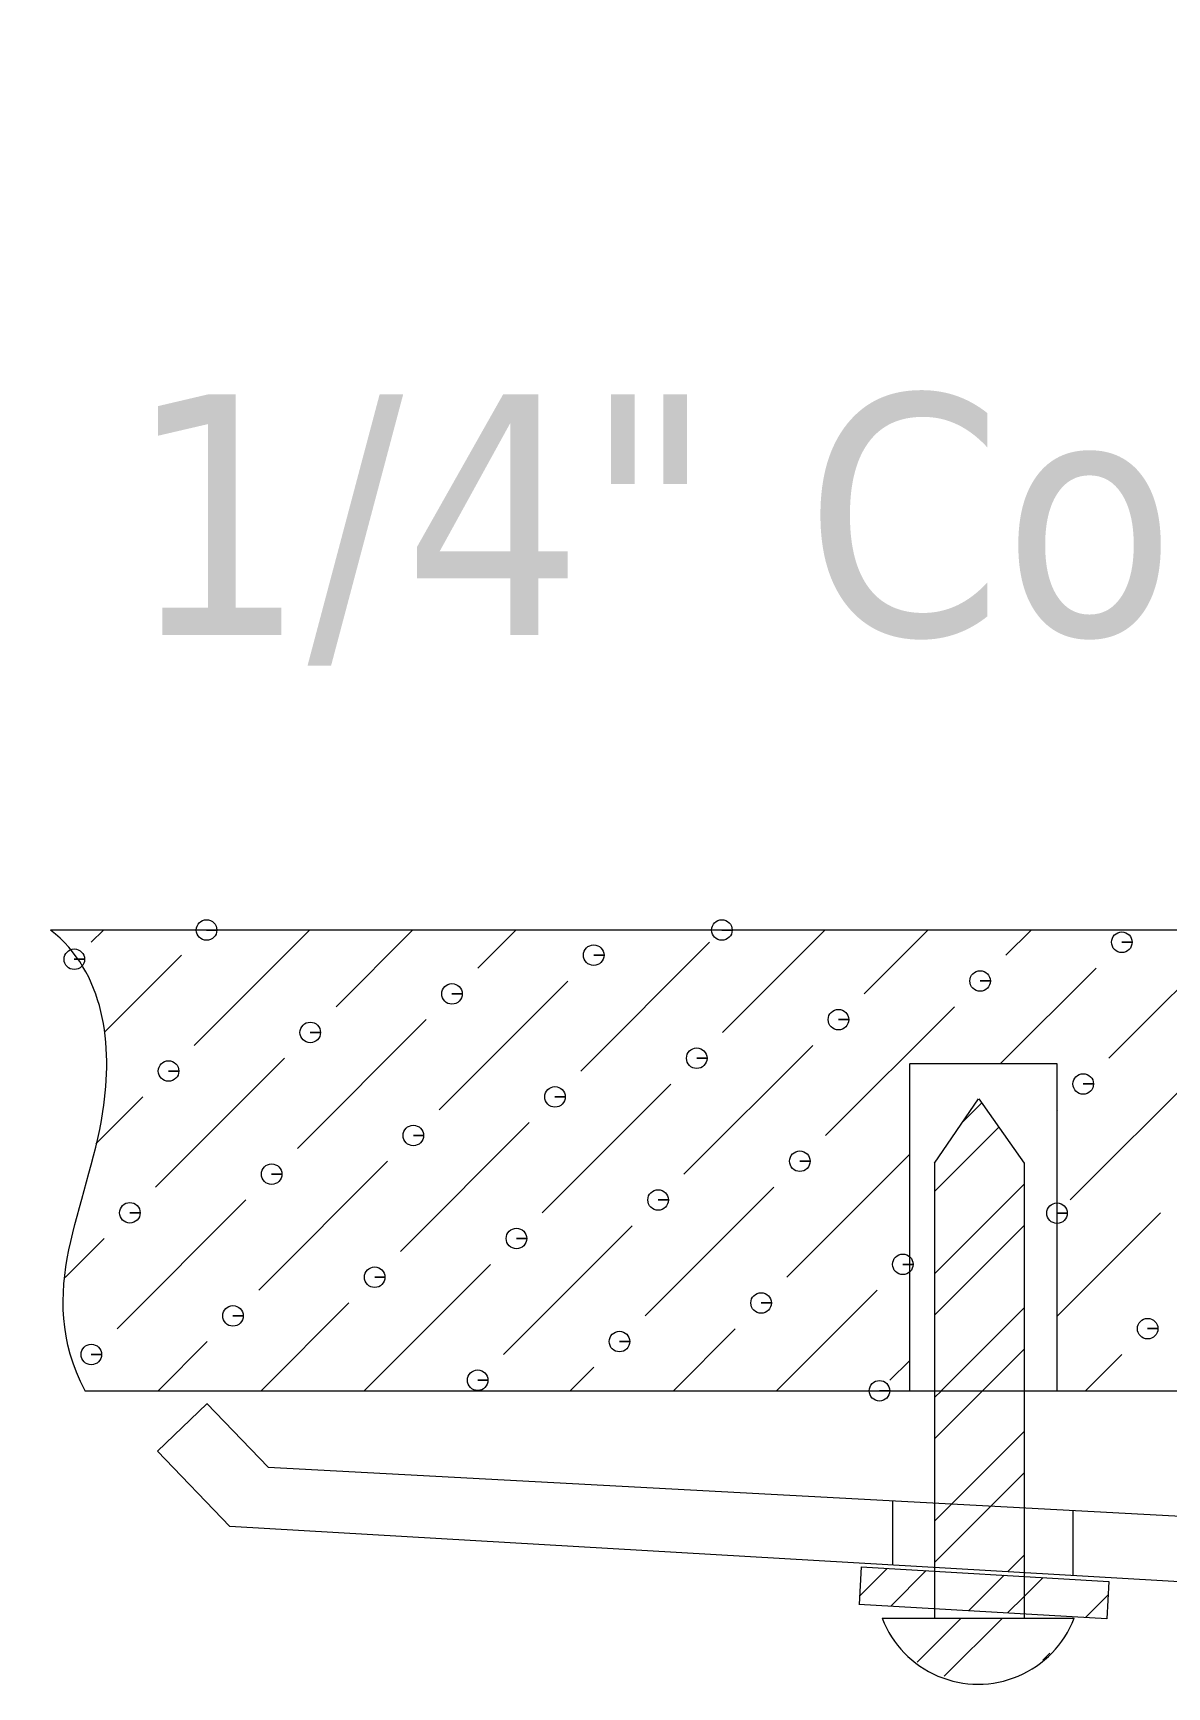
# Model space of a CAD drawing. Header units: millimetres. Extents: x 222 to 1745, y 294 to 1363.
# Drawn here: x 725.31 to 756.1, y 746.51 to 791.43 of the extents above; entities that cross this region are included whole.
import ezdxf

# ---------------------------------------------------------------- set-up
doc = ezdxf.new("R2010")
doc.units = ezdxf.units.MM
doc.layers.add('尺寸標注', color=1, linetype='Continuous', lineweight=30)
doc.styles.get("Standard").update_dxf_attribs({"font": 'arial.ttf'})

msp = doc.modelspace()

# ---------------------------------------------------------------- linework, layer by layer
at = {"layer": '尺寸標注', "lineweight": 9}
for points, knots in [([(730.021, 767.068), (730.021, 767.068), (730.3, 767.068), (730.3, 767.068), (730.3, 767.068), (730.3, 767.222), (730.175, 767.347), (730.021, 767.347), (730.021, 767.347), (729.867, 767.347), (729.741, 767.222), (729.741, 767.068), (729.741, 767.068), (729.741, 766.914), (729.867, 766.789), (730.021, 766.789), (730.021, 766.789), (730.175, 766.789), (730.3, 766.914), (730.3, 767.068), (730.3, 767.068), (730.3, 767.068), (730.021, 767.068), (730.021, 767.068)], [0, 0, 0, 0, 0.142857, 0.142857, 0.142857, 0.142857, 0.285714, 0.285714, 0.285714, 0.285714, 0.428571, 0.428571, 0.428571, 0.428571, 0.571429, 0.571429, 0.571429, 0.571429, 0.714286, 0.714286, 0.714286, 0.714286, 1, 1, 1, 1]), ([(744.013, 767.068), (744.013, 767.068), (744.292, 767.068), (744.292, 767.068), (744.292, 767.068), (744.292, 767.222), (744.167, 767.348), (744.013, 767.348), (744.013, 767.348), (743.859, 767.348), (743.733, 767.222), (743.733, 767.068), (743.733, 767.068), (743.733, 766.915), (743.859, 766.79), (744.013, 766.79), (744.013, 766.79), (744.167, 766.79), (744.292, 766.915), (744.292, 767.068), (744.292, 767.068), (744.292, 767.068), (744.013, 767.068), (744.013, 767.068)], [0, 0, 0, 0, 0.142857, 0.142857, 0.142857, 0.142857, 0.285714, 0.285714, 0.285714, 0.285714, 0.428571, 0.428571, 0.428571, 0.428571, 0.571429, 0.571429, 0.571429, 0.571429, 0.714286, 0.714286, 0.714286, 0.714286, 1, 1, 1, 1]), ([(726.721, 754.555), (725.31, 757.272), (726.801, 759.511), (727.207, 762.138), (727.207, 762.138), (727.486, 763.942), (727.252, 765.931), (725.781, 767.066)], [0, 0, 0, 0, 0.333333, 0.333333, 0.333333, 0.333333, 1, 1, 1, 1]), ([(754.873, 766.736), (754.873, 766.736), (755.152, 766.736), (755.152, 766.736), (755.152, 766.736), (755.152, 766.889), (755.027, 767.015), (754.873, 767.015), (754.873, 767.015), (754.719, 767.015), (754.594, 766.889), (754.594, 766.736), (754.594, 766.736), (754.594, 766.582), (754.719, 766.456), (754.873, 766.456), (754.873, 766.456), (755.027, 766.456), (755.152, 766.582), (755.152, 766.736), (755.152, 766.736), (755.152, 766.736), (754.873, 766.736), (754.873, 766.736)], [0, 0, 0, 0, 0.142857, 0.142857, 0.142857, 0.142857, 0.285714, 0.285714, 0.285714, 0.285714, 0.428571, 0.428571, 0.428571, 0.428571, 0.571429, 0.571429, 0.571429, 0.571429, 0.714286, 0.714286, 0.714286, 0.714286, 1, 1, 1, 1]), ([(726.429, 766.273), (726.429, 766.273), (726.708, 766.273), (726.708, 766.273), (726.708, 766.273), (726.708, 766.428), (726.583, 766.553), (726.429, 766.553), (726.429, 766.553), (726.275, 766.553), (726.15, 766.428), (726.15, 766.273), (726.15, 766.273), (726.15, 766.12), (726.275, 765.995), (726.429, 765.995), (726.429, 765.995), (726.583, 765.995), (726.708, 766.12), (726.708, 766.273), (726.708, 766.273), (726.708, 766.273), (726.429, 766.273), (726.429, 766.273)], [0, 0, 0, 0, 0.142857, 0.142857, 0.142857, 0.142857, 0.285714, 0.285714, 0.285714, 0.285714, 0.428571, 0.428571, 0.428571, 0.428571, 0.571429, 0.571429, 0.571429, 0.571429, 0.714286, 0.714286, 0.714286, 0.714286, 1, 1, 1, 1]), ([(740.532, 766.385), (740.532, 766.385), (740.812, 766.385), (740.812, 766.385), (740.812, 766.385), (740.812, 766.539), (740.686, 766.664), (740.532, 766.664), (740.532, 766.664), (740.378, 766.664), (740.253, 766.539), (740.253, 766.385), (740.253, 766.385), (740.253, 766.231), (740.378, 766.106), (740.532, 766.106), (740.532, 766.106), (740.686, 766.106), (740.812, 766.231), (740.812, 766.385), (740.812, 766.385), (740.812, 766.385), (740.532, 766.385), (740.532, 766.385)], [0, 0, 0, 0, 0.142857, 0.142857, 0.142857, 0.142857, 0.285714, 0.285714, 0.285714, 0.285714, 0.428571, 0.428571, 0.428571, 0.428571, 0.571429, 0.571429, 0.571429, 0.571429, 0.714286, 0.714286, 0.714286, 0.714286, 1, 1, 1, 1]), ([(751.025, 765.684), (751.025, 765.684), (751.303, 765.684), (751.303, 765.684), (751.303, 765.684), (751.303, 765.837), (751.178, 765.963), (751.025, 765.963), (751.025, 765.963), (750.871, 765.963), (750.745, 765.837), (750.745, 765.684), (750.745, 765.684), (750.745, 765.53), (750.871, 765.405), (751.025, 765.405), (751.025, 765.405), (751.178, 765.405), (751.303, 765.53), (751.303, 765.684), (751.303, 765.684), (751.303, 765.684), (751.025, 765.684), (751.025, 765.684)], [0, 0, 0, 0, 0.142857, 0.142857, 0.142857, 0.142857, 0.285714, 0.285714, 0.285714, 0.285714, 0.428571, 0.428571, 0.428571, 0.428571, 0.571429, 0.571429, 0.571429, 0.571429, 0.714286, 0.714286, 0.714286, 0.714286, 1, 1, 1, 1]), ([(736.684, 765.333), (736.684, 765.333), (736.963, 765.333), (736.963, 765.333), (736.963, 765.333), (736.963, 765.487), (736.838, 765.613), (736.684, 765.613), (736.684, 765.613), (736.53, 765.613), (736.405, 765.487), (736.405, 765.333), (736.405, 765.333), (736.405, 765.18), (736.53, 765.054), (736.684, 765.054), (736.684, 765.054), (736.838, 765.054), (736.963, 765.18), (736.963, 765.333), (736.963, 765.333), (736.963, 765.333), (736.684, 765.333), (736.684, 765.333)], [0, 0, 0, 0, 0.142857, 0.142857, 0.142857, 0.142857, 0.285714, 0.285714, 0.285714, 0.285714, 0.428571, 0.428571, 0.428571, 0.428571, 0.571429, 0.571429, 0.571429, 0.571429, 0.714286, 0.714286, 0.714286, 0.714286, 1, 1, 1, 1]), ([(747.179, 764.635), (747.179, 764.635), (747.457, 764.635), (747.457, 764.635), (747.457, 764.635), (747.457, 764.788), (747.332, 764.914), (747.179, 764.914), (747.179, 764.914), (747.025, 764.914), (746.899, 764.788), (746.899, 764.635), (746.899, 764.635), (746.899, 764.481), (747.025, 764.356), (747.179, 764.356), (747.179, 764.356), (747.332, 764.356), (747.457, 764.481), (747.457, 764.635), (747.457, 764.635), (747.457, 764.635), (747.179, 764.635), (747.179, 764.635)], [0, 0, 0, 0, 0.142857, 0.142857, 0.142857, 0.142857, 0.285714, 0.285714, 0.285714, 0.285714, 0.428571, 0.428571, 0.428571, 0.428571, 0.571429, 0.571429, 0.571429, 0.571429, 0.714286, 0.714286, 0.714286, 0.714286, 1, 1, 1, 1]), ([(732.836, 764.287), (732.836, 764.287), (733.115, 764.287), (733.115, 764.287), (733.115, 764.287), (733.115, 764.441), (732.99, 764.566), (732.836, 764.566), (732.836, 764.566), (732.682, 764.566), (732.557, 764.441), (732.557, 764.287), (732.557, 764.287), (732.557, 764.133), (732.682, 764.008), (732.836, 764.008), (732.836, 764.008), (732.99, 764.008), (733.115, 764.133), (733.115, 764.287), (733.115, 764.287), (733.115, 764.287), (732.836, 764.287), (732.836, 764.287)], [0, 0, 0, 0, 0.142857, 0.142857, 0.142857, 0.142857, 0.285714, 0.285714, 0.285714, 0.285714, 0.428571, 0.428571, 0.428571, 0.428571, 0.571429, 0.571429, 0.571429, 0.571429, 0.714286, 0.714286, 0.714286, 0.714286, 1, 1, 1, 1]), ([(743.33, 763.585), (743.33, 763.585), (743.609, 763.585), (743.609, 763.585), (743.609, 763.585), (743.609, 763.739), (743.483, 763.865), (743.33, 763.865), (743.33, 763.865), (743.176, 763.865), (743.051, 763.739), (743.051, 763.585), (743.051, 763.585), (743.051, 763.432), (743.176, 763.307), (743.33, 763.307), (743.33, 763.307), (743.483, 763.307), (743.609, 763.432), (743.609, 763.585), (743.609, 763.585), (743.609, 763.585), (743.33, 763.585), (743.33, 763.585)], [0, 0, 0, 0, 0.142857, 0.142857, 0.142857, 0.142857, 0.285714, 0.285714, 0.285714, 0.285714, 0.428571, 0.428571, 0.428571, 0.428571, 0.571429, 0.571429, 0.571429, 0.571429, 0.714286, 0.714286, 0.714286, 0.714286, 1, 1, 1, 1]), ([(728.989, 763.238), (728.989, 763.238), (729.268, 763.238), (729.268, 763.238), (729.268, 763.238), (729.268, 763.392), (729.143, 763.517), (728.989, 763.517), (728.989, 763.517), (728.835, 763.517), (728.71, 763.392), (728.71, 763.238), (728.71, 763.238), (728.71, 763.084), (728.835, 762.959), (728.989, 762.959), (728.989, 762.959), (729.143, 762.959), (729.268, 763.084), (729.268, 763.238), (729.268, 763.238), (729.268, 763.238), (728.989, 763.238), (728.989, 763.238)], [0, 0, 0, 0, 0.142857, 0.142857, 0.142857, 0.142857, 0.285714, 0.285714, 0.285714, 0.285714, 0.428571, 0.428571, 0.428571, 0.428571, 0.571429, 0.571429, 0.571429, 0.571429, 0.714286, 0.714286, 0.714286, 0.714286, 1, 1, 1, 1]), ([(753.824, 762.887), (753.824, 762.887), (754.103, 762.887), (754.103, 762.887), (754.103, 762.887), (754.103, 763.041), (753.978, 763.166), (753.824, 763.166), (753.824, 763.166), (753.67, 763.166), (753.545, 763.041), (753.545, 762.887), (753.545, 762.887), (753.545, 762.733), (753.67, 762.608), (753.824, 762.608), (753.824, 762.608), (753.978, 762.608), (754.103, 762.733), (754.103, 762.887), (754.103, 762.887), (754.103, 762.887), (753.824, 762.887), (753.824, 762.887)], [0, 0, 0, 0, 0.142857, 0.142857, 0.142857, 0.142857, 0.285714, 0.285714, 0.285714, 0.285714, 0.428571, 0.428571, 0.428571, 0.428571, 0.571429, 0.571429, 0.571429, 0.571429, 0.714286, 0.714286, 0.714286, 0.714286, 1, 1, 1, 1]), ([(739.481, 762.536), (739.481, 762.536), (739.76, 762.536), (739.76, 762.536), (739.76, 762.536), (739.76, 762.69), (739.635, 762.816), (739.481, 762.816), (739.481, 762.816), (739.328, 762.816), (739.202, 762.69), (739.202, 762.536), (739.202, 762.536), (739.202, 762.383), (739.328, 762.258), (739.481, 762.258), (739.481, 762.258), (739.635, 762.258), (739.76, 762.383), (739.76, 762.536), (739.76, 762.536), (739.76, 762.536), (739.481, 762.536), (739.481, 762.536)], [0, 0, 0, 0, 0.142857, 0.142857, 0.142857, 0.142857, 0.285714, 0.285714, 0.285714, 0.285714, 0.428571, 0.428571, 0.428571, 0.428571, 0.571429, 0.571429, 0.571429, 0.571429, 0.714286, 0.714286, 0.714286, 0.714286, 1, 1, 1, 1]), ([(735.635, 761.487), (735.635, 761.487), (735.914, 761.487), (735.914, 761.487), (735.914, 761.487), (735.914, 761.641), (735.788, 761.767), (735.635, 761.767), (735.635, 761.767), (735.481, 761.767), (735.355, 761.641), (735.355, 761.487), (735.355, 761.487), (735.355, 761.333), (735.481, 761.208), (735.635, 761.208), (735.635, 761.208), (735.788, 761.208), (735.914, 761.333), (735.914, 761.487), (735.914, 761.487), (735.914, 761.487), (735.635, 761.487), (735.635, 761.487)], [0, 0, 0, 0, 0.142857, 0.142857, 0.142857, 0.142857, 0.285714, 0.285714, 0.285714, 0.285714, 0.428571, 0.428571, 0.428571, 0.428571, 0.571429, 0.571429, 0.571429, 0.571429, 0.714286, 0.714286, 0.714286, 0.714286, 1, 1, 1, 1]), ([(746.129, 760.789), (746.129, 760.789), (746.408, 760.789), (746.408, 760.789), (746.408, 760.789), (746.408, 760.942), (746.283, 761.068), (746.129, 761.068), (746.129, 761.068), (745.976, 761.068), (745.85, 760.942), (745.85, 760.789), (745.85, 760.789), (745.85, 760.635), (745.976, 760.51), (746.129, 760.51), (746.129, 760.51), (746.283, 760.51), (746.408, 760.635), (746.408, 760.789), (746.408, 760.789), (746.408, 760.789), (746.129, 760.789), (746.129, 760.789)], [0, 0, 0, 0, 0.142857, 0.142857, 0.142857, 0.142857, 0.285714, 0.285714, 0.285714, 0.285714, 0.428571, 0.428571, 0.428571, 0.428571, 0.571429, 0.571429, 0.571429, 0.571429, 0.714286, 0.714286, 0.714286, 0.714286, 1, 1, 1, 1]), ([(731.786, 760.438), (731.786, 760.438), (732.066, 760.438), (732.066, 760.438), (732.066, 760.438), (732.066, 760.592), (731.941, 760.717), (731.786, 760.717), (731.786, 760.717), (731.633, 760.717), (731.508, 760.592), (731.508, 760.438), (731.508, 760.438), (731.508, 760.284), (731.633, 760.159), (731.786, 760.159), (731.786, 760.159), (731.941, 760.159), (732.066, 760.284), (732.066, 760.438), (732.066, 760.438), (732.066, 760.438), (731.786, 760.438), (731.786, 760.438)], [0, 0, 0, 0, 0.142857, 0.142857, 0.142857, 0.142857, 0.285714, 0.285714, 0.285714, 0.285714, 0.428571, 0.428571, 0.428571, 0.428571, 0.571429, 0.571429, 0.571429, 0.571429, 0.714286, 0.714286, 0.714286, 0.714286, 1, 1, 1, 1]), ([(742.281, 759.737), (742.281, 759.737), (742.56, 759.737), (742.56, 759.737), (742.56, 759.737), (742.56, 759.891), (742.434, 760.016), (742.281, 760.016), (742.281, 760.016), (742.127, 760.016), (742.002, 759.891), (742.002, 759.737), (742.002, 759.737), (742.002, 759.583), (742.127, 759.458), (742.281, 759.458), (742.281, 759.458), (742.434, 759.458), (742.56, 759.583), (742.56, 759.737), (742.56, 759.737), (742.56, 759.737), (742.281, 759.737), (742.281, 759.737)], [0, 0, 0, 0, 0.142857, 0.142857, 0.142857, 0.142857, 0.285714, 0.285714, 0.285714, 0.285714, 0.428571, 0.428571, 0.428571, 0.428571, 0.571429, 0.571429, 0.571429, 0.571429, 0.714286, 0.714286, 0.714286, 0.714286, 1, 1, 1, 1]), ([(727.938, 759.389), (727.938, 759.389), (728.217, 759.389), (728.217, 759.389), (728.217, 759.389), (728.217, 759.543), (728.092, 759.668), (727.938, 759.668), (727.938, 759.668), (727.784, 759.668), (727.659, 759.543), (727.659, 759.389), (727.659, 759.389), (727.659, 759.235), (727.784, 759.11), (727.938, 759.11), (727.938, 759.11), (728.092, 759.11), (728.217, 759.235), (728.217, 759.389), (728.217, 759.389), (728.217, 759.389), (727.938, 759.389), (727.938, 759.389)], [0, 0, 0, 0, 0.142857, 0.142857, 0.142857, 0.142857, 0.285714, 0.285714, 0.285714, 0.285714, 0.428571, 0.428571, 0.428571, 0.428571, 0.571429, 0.571429, 0.571429, 0.571429, 0.714286, 0.714286, 0.714286, 0.714286, 1, 1, 1, 1]), ([(753.114, 759.377), (753.114, 759.377), (753.393, 759.377), (753.393, 759.377), (753.393, 759.377), (753.393, 759.531), (753.267, 759.657), (753.114, 759.657), (753.114, 759.657), (752.96, 759.657), (752.835, 759.531), (752.835, 759.377), (752.835, 759.377), (752.835, 759.224), (752.96, 759.099), (753.114, 759.099), (753.114, 759.099), (753.267, 759.099), (753.393, 759.224), (753.393, 759.377), (753.393, 759.377), (753.393, 759.377), (753.114, 759.377), (753.114, 759.377)], [0, 0, 0, 0, 0.142857, 0.142857, 0.142857, 0.142857, 0.285714, 0.285714, 0.285714, 0.285714, 0.428571, 0.428571, 0.428571, 0.428571, 0.571429, 0.571429, 0.571429, 0.571429, 0.714286, 0.714286, 0.714286, 0.714286, 1, 1, 1, 1]), ([(738.434, 758.69), (738.434, 758.69), (738.713, 758.69), (738.713, 758.69), (738.713, 758.69), (738.713, 758.844), (738.588, 758.97), (738.434, 758.97), (738.434, 758.97), (738.28, 758.97), (738.155, 758.844), (738.155, 758.69), (738.155, 758.69), (738.155, 758.537), (738.28, 758.411), (738.434, 758.411), (738.434, 758.411), (738.588, 758.411), (738.713, 758.537), (738.713, 758.69), (738.713, 758.69), (738.713, 758.69), (738.434, 758.69), (738.434, 758.69)], [0, 0, 0, 0, 0.142857, 0.142857, 0.142857, 0.142857, 0.285714, 0.285714, 0.285714, 0.285714, 0.428571, 0.428571, 0.428571, 0.428571, 0.571429, 0.571429, 0.571429, 0.571429, 0.714286, 0.714286, 0.714286, 0.714286, 1, 1, 1, 1]), ([(748.926, 757.989), (748.926, 757.989), (749.205, 757.989), (749.205, 757.989), (749.205, 757.989), (749.205, 758.143), (749.08, 758.268), (748.926, 758.268), (748.926, 758.268), (748.773, 758.268), (748.647, 758.143), (748.647, 757.989), (748.647, 757.989), (748.647, 757.836), (748.773, 757.711), (748.926, 757.711), (748.926, 757.711), (749.08, 757.711), (749.205, 757.836), (749.205, 757.989), (749.205, 757.989), (749.205, 757.989), (748.926, 757.989), (748.926, 757.989)], [0, 0, 0, 0, 0.142857, 0.142857, 0.142857, 0.142857, 0.285714, 0.285714, 0.285714, 0.285714, 0.428571, 0.428571, 0.428571, 0.428571, 0.571429, 0.571429, 0.571429, 0.571429, 0.714286, 0.714286, 0.714286, 0.714286, 1, 1, 1, 1]), ([(734.586, 757.639), (734.586, 757.639), (734.864, 757.639), (734.864, 757.639), (734.864, 757.639), (734.864, 757.793), (734.739, 757.918), (734.586, 757.918), (734.586, 757.918), (734.432, 757.918), (734.306, 757.793), (734.306, 757.639), (734.306, 757.639), (734.306, 757.485), (734.432, 757.36), (734.586, 757.36), (734.586, 757.36), (734.739, 757.36), (734.864, 757.485), (734.864, 757.639), (734.864, 757.639), (734.864, 757.639), (734.586, 757.639), (734.586, 757.639)], [0, 0, 0, 0, 0.142857, 0.142857, 0.142857, 0.142857, 0.285714, 0.285714, 0.285714, 0.285714, 0.428571, 0.428571, 0.428571, 0.428571, 0.571429, 0.571429, 0.571429, 0.571429, 0.714286, 0.714286, 0.714286, 0.714286, 1, 1, 1, 1]), ([(730.737, 756.59), (730.737, 756.59), (731.016, 756.59), (731.016, 756.59), (731.016, 756.59), (731.016, 756.743), (730.89, 756.869), (730.737, 756.869), (730.737, 756.869), (730.583, 756.869), (730.458, 756.743), (730.458, 756.59), (730.458, 756.59), (730.458, 756.436), (730.583, 756.31), (730.737, 756.31), (730.737, 756.31), (730.89, 756.31), (731.016, 756.436), (731.016, 756.59), (731.016, 756.59), (731.016, 756.59), (730.737, 756.59), (730.737, 756.59)], [0, 0, 0, 0, 0.142857, 0.142857, 0.142857, 0.142857, 0.285714, 0.285714, 0.285714, 0.285714, 0.428571, 0.428571, 0.428571, 0.428571, 0.571429, 0.571429, 0.571429, 0.571429, 0.714286, 0.714286, 0.714286, 0.714286, 1, 1, 1, 1]), ([(745.077, 756.94), (745.077, 756.94), (745.357, 756.94), (745.357, 756.94), (745.357, 756.94), (745.357, 757.094), (745.231, 757.219), (745.077, 757.219), (745.077, 757.219), (744.924, 757.219), (744.799, 757.094), (744.799, 756.94), (744.799, 756.94), (744.799, 756.786), (744.924, 756.661), (745.077, 756.661), (745.077, 756.661), (745.231, 756.661), (745.357, 756.786), (745.357, 756.94), (745.357, 756.94), (745.357, 756.94), (745.077, 756.94), (745.077, 756.94)], [0, 0, 0, 0, 0.142857, 0.142857, 0.142857, 0.142857, 0.285714, 0.285714, 0.285714, 0.285714, 0.428571, 0.428571, 0.428571, 0.428571, 0.571429, 0.571429, 0.571429, 0.571429, 0.714286, 0.714286, 0.714286, 0.714286, 1, 1, 1, 1]), ([(755.574, 756.242), (755.574, 756.242), (755.853, 756.242), (755.853, 756.242), (755.853, 756.242), (755.853, 756.395), (755.728, 756.521), (755.574, 756.521), (755.574, 756.521), (755.42, 756.521), (755.295, 756.395), (755.295, 756.242), (755.295, 756.242), (755.295, 756.088), (755.42, 755.963), (755.574, 755.963), (755.574, 755.963), (755.728, 755.963), (755.853, 756.088), (755.853, 756.242), (755.853, 756.242), (755.853, 756.242), (755.574, 756.242), (755.574, 756.242)], [0, 0, 0, 0, 0.142857, 0.142857, 0.142857, 0.142857, 0.285714, 0.285714, 0.285714, 0.285714, 0.428571, 0.428571, 0.428571, 0.428571, 0.571429, 0.571429, 0.571429, 0.571429, 0.714286, 0.714286, 0.714286, 0.714286, 1, 1, 1, 1]), ([(741.231, 755.891), (741.231, 755.891), (741.511, 755.891), (741.511, 755.891), (741.511, 755.891), (741.511, 756.045), (741.385, 756.17), (741.231, 756.17), (741.231, 756.17), (741.078, 756.17), (740.953, 756.045), (740.953, 755.891), (740.953, 755.891), (740.953, 755.737), (741.078, 755.612), (741.231, 755.612), (741.231, 755.612), (741.385, 755.612), (741.511, 755.737), (741.511, 755.891), (741.511, 755.891), (741.511, 755.891), (741.231, 755.891), (741.231, 755.891)], [0, 0, 0, 0, 0.142857, 0.142857, 0.142857, 0.142857, 0.285714, 0.285714, 0.285714, 0.285714, 0.428571, 0.428571, 0.428571, 0.428571, 0.571429, 0.571429, 0.571429, 0.571429, 0.714286, 0.714286, 0.714286, 0.714286, 1, 1, 1, 1]), ([(726.891, 755.541), (726.891, 755.541), (727.17, 755.541), (727.17, 755.541), (727.17, 755.541), (727.17, 755.694), (727.044, 755.819), (726.891, 755.819), (726.891, 755.819), (726.737, 755.819), (726.612, 755.694), (726.612, 755.541), (726.612, 755.541), (726.612, 755.387), (726.737, 755.261), (726.891, 755.261), (726.891, 755.261), (727.044, 755.261), (727.17, 755.387), (727.17, 755.541), (727.17, 755.541), (727.17, 755.541), (726.891, 755.541), (726.891, 755.541)], [0, 0, 0, 0, 0.142857, 0.142857, 0.142857, 0.142857, 0.285714, 0.285714, 0.285714, 0.285714, 0.428571, 0.428571, 0.428571, 0.428571, 0.571429, 0.571429, 0.571429, 0.571429, 0.714286, 0.714286, 0.714286, 0.714286, 1, 1, 1, 1]), ([(737.383, 754.842), (737.383, 754.842), (737.662, 754.842), (737.662, 754.842), (737.662, 754.842), (737.662, 754.996), (737.537, 755.121), (737.383, 755.121), (737.383, 755.121), (737.229, 755.121), (737.104, 754.996), (737.104, 754.842), (737.104, 754.842), (737.104, 754.688), (737.229, 754.563), (737.383, 754.563), (737.383, 754.563), (737.537, 754.563), (737.662, 754.688), (737.662, 754.842), (737.662, 754.842), (737.662, 754.842), (737.383, 754.842), (737.383, 754.842)], [0, 0, 0, 0, 0.142857, 0.142857, 0.142857, 0.142857, 0.285714, 0.285714, 0.285714, 0.285714, 0.428571, 0.428571, 0.428571, 0.428571, 0.571429, 0.571429, 0.571429, 0.571429, 0.714286, 0.714286, 0.714286, 0.714286, 1, 1, 1, 1]), ([(748.292, 754.556), (748.292, 754.556), (748.571, 754.556), (748.571, 754.556), (748.571, 754.556), (748.571, 754.709), (748.446, 754.835), (748.292, 754.835), (748.292, 754.835), (748.138, 754.835), (748.013, 754.709), (748.013, 754.556), (748.013, 754.556), (748.013, 754.402), (748.138, 754.277), (748.292, 754.277), (748.292, 754.277), (748.446, 754.277), (748.571, 754.402), (748.571, 754.556), (748.571, 754.556), (748.571, 754.556), (748.292, 754.556), (748.292, 754.556)], [0, 0, 0, 0, 0.142857, 0.142857, 0.142857, 0.142857, 0.285714, 0.285714, 0.285714, 0.285714, 0.428571, 0.428571, 0.428571, 0.428571, 0.571429, 0.571429, 0.571429, 0.571429, 0.714286, 0.714286, 0.714286, 0.714286, 1, 1, 1, 1]), ([(748.365, 748.376), (748.635, 747.668), (749.184, 747.102), (749.881, 746.807), (749.881, 746.807), (750.577, 746.513), (751.363, 746.513), (752.062, 746.807), (752.062, 746.807), (752.758, 747.102), (753.305, 747.668), (753.575, 748.376)], [0, 0, 0, 0, 0.25, 0.25, 0.25, 0.25, 0.5, 0.5, 0.5, 0.5, 1, 1, 1, 1])]:
    msp.add_open_spline(points, degree=3, knots=knots, dxfattribs=at)
for points in [[(782.136, 767.066), (782.136, 767.066), (725.778, 767.066), (725.778, 767.066)], [(726.89, 766.735), (726.89, 766.735), (727.223, 767.067), (727.223, 767.067)], [(729.687, 763.935), (729.687, 763.935), (732.819, 767.067), (732.819, 767.067)], [(733.536, 764.985), (733.536, 764.985), (735.616, 767.067), (735.616, 767.067)], [(737.382, 766.034), (737.382, 766.034), (738.416, 767.067), (738.416, 767.067)], [(740.182, 763.237), (740.182, 763.237), (743.68, 766.735), (743.68, 766.735)], [(744.029, 764.286), (744.029, 764.286), (746.811, 767.068), (746.811, 767.068)], [(747.877, 765.333), (747.877, 765.333), (749.608, 767.068), (749.608, 767.068)], [(751.725, 766.385), (751.725, 766.385), (752.408, 767.068), (752.408, 767.068)], [(754.524, 763.585), (754.524, 763.585), (758.004, 767.068), (758.004, 767.068)], [(727.248, 764.293), (727.248, 764.293), (729.337, 766.385), (729.337, 766.385)], [(751.571, 763.433), (751.571, 763.433), (754.174, 766.034), (754.174, 766.034)], [(736.333, 762.185), (736.333, 762.185), (739.831, 765.683), (739.831, 765.683)], [(746.827, 761.487), (746.827, 761.487), (750.325, 764.985), (750.325, 764.985)], [(732.487, 761.138), (732.487, 761.138), (735.985, 764.634), (735.985, 764.634)], [(728.638, 760.087), (728.638, 760.087), (732.136, 763.585), (732.136, 763.585)], [(742.979, 760.438), (742.979, 760.438), (746.479, 763.935), (746.479, 763.935)], [(753.113, 763.431), (753.113, 763.431), (749.106, 763.431), (749.106, 763.431)], [(749.106, 763.429), (749.106, 763.429), (749.106, 754.553), (749.106, 754.553)], [(753.113, 754.555), (753.113, 754.555), (753.113, 763.431), (753.113, 763.431)], [(753.473, 759.737), (753.473, 759.737), (756.971, 763.237), (756.971, 763.237)], [(739.132, 759.388), (739.132, 759.388), (742.63, 762.886), (742.63, 762.886)], [(727.013, 761.261), (727.013, 761.261), (728.288, 762.536), (728.288, 762.536)], [(749.782, 760.735), (749.782, 760.735), (750.983, 762.482), (750.983, 762.482)], [(750.558, 761.859), (750.558, 761.859), (751.066, 762.369), (751.066, 762.369)], [(750.986, 762.48), (750.986, 762.48), (752.218, 760.732), (752.218, 760.732)], [(735.284, 758.339), (735.284, 758.339), (738.782, 761.837), (738.782, 761.837)], [(753.113, 762.177), (753.113, 762.177), (753.125, 762.185), (753.125, 762.185)], [(749.785, 759.967), (749.785, 759.967), (751.531, 761.712), (751.531, 761.712)], [(745.778, 757.638), (745.778, 757.638), (749.106, 760.969), (749.106, 760.969)], [(731.435, 757.29), (731.435, 757.29), (734.935, 760.788), (734.935, 760.788)], [(749.782, 760.735), (749.782, 760.735), (749.782, 748.379), (749.782, 748.379)], [(752.218, 760.732), (752.218, 760.732), (752.218, 748.376), (752.218, 748.376)], [(741.929, 756.589), (741.929, 756.589), (745.427, 760.087), (745.427, 760.087)], [(749.785, 757.73), (749.785, 757.73), (752.218, 760.163), (752.218, 760.163)], [(727.589, 756.241), (727.589, 756.241), (731.087, 759.737), (731.087, 759.737)], [(753.113, 756.58), (753.113, 756.58), (755.922, 759.388), (755.922, 759.388)], [(726.183, 757.634), (726.183, 757.634), (727.238, 758.69), (727.238, 758.69)], [(738.083, 755.54), (738.083, 755.54), (741.581, 759.038), (741.581, 759.038)], [(749.785, 756.609), (749.785, 756.609), (752.218, 759.042), (752.218, 759.042)], [(734.299, 754.555), (734.299, 754.555), (737.733, 757.989), (737.733, 757.989)], [(745.492, 754.555), (745.492, 754.555), (748.227, 757.29), (748.227, 757.29)], [(731.5, 754.555), (731.5, 754.555), (733.884, 756.94), (733.884, 756.94)], [(749.97, 754.558), (749.97, 754.558), (752.218, 756.805), (752.218, 756.805)], [(742.695, 754.555), (742.695, 754.555), (744.378, 756.241), (744.378, 756.241)], [(728.703, 754.555), (728.703, 754.555), (730.037, 755.89), (730.037, 755.89)], [(751.091, 754.558), (751.091, 754.558), (752.218, 755.685), (752.218, 755.685)], [(753.888, 754.555), (753.888, 754.555), (754.872, 755.54), (754.872, 755.54)], [(739.896, 754.555), (739.896, 754.555), (740.532, 755.192), (740.532, 755.192)], [(748.577, 754.841), (748.577, 754.841), (749.106, 755.372), (749.106, 755.372)], [(726.718, 754.555), (726.718, 754.555), (784.225, 754.555), (784.225, 754.555)], [(749.785, 754.37), (749.785, 754.37), (749.972, 754.558), (749.972, 754.558)], [(749.785, 753.25), (749.785, 753.25), (751.091, 754.558), (751.091, 754.558)], [(730.029, 754.205), (730.029, 754.205), (728.687, 752.912), (728.687, 752.912)], [(731.692, 752.477), (731.692, 752.477), (730.027, 754.207), (730.027, 754.207)], [(750.258, 751.486), (750.258, 751.486), (752.221, 753.446), (752.221, 753.446)], [(728.685, 752.915), (728.685, 752.915), (730.651, 750.872), (730.651, 750.872)], [(731.692, 752.477), (731.692, 752.477), (770.987, 750.372), (770.987, 750.372)], [(751.321, 751.428), (751.321, 751.428), (752.221, 752.328), (752.221, 752.328)], [(748.648, 751.568), (748.648, 751.568), (748.648, 749.823), (748.648, 749.823)], [(749.785, 751.013), (749.785, 751.013), (750.258, 751.486), (750.258, 751.486)], [(749.785, 749.892), (749.785, 749.892), (751.321, 751.428), (751.321, 751.428)], [(753.546, 751.307), (753.546, 751.307), (753.546, 749.539), (753.546, 749.539)], [(771.822, 748.475), (771.822, 748.475), (730.651, 750.872), (730.651, 750.872)], [(751.774, 749.644), (751.774, 749.644), (752.221, 750.088), (752.221, 750.088)], [(747.796, 749.77), (747.796, 749.77), (747.738, 748.751), (747.738, 748.751)], [(747.751, 748.979), (747.751, 748.979), (748.504, 749.732), (748.504, 749.732)], [(747.796, 749.77), (747.796, 749.77), (754.522, 749.378), (754.522, 749.378)], [(748.597, 748.704), (748.597, 748.704), (749.561, 749.671), (749.561, 749.671)], [(750.714, 748.584), (750.714, 748.584), (751.678, 749.549), (751.678, 749.549)], [(752.218, 748.97), (752.218, 748.97), (752.733, 749.486), (752.733, 749.486)], [(754.519, 749.378), (754.519, 749.378), (754.462, 748.361), (754.462, 748.361)], [(754.462, 748.361), (754.462, 748.361), (747.736, 748.751), (747.736, 748.751)], [(751.771, 748.522), (751.771, 748.522), (752.221, 748.97), (752.221, 748.97)], [(753.886, 748.399), (753.886, 748.399), (754.5, 749.013), (754.5, 749.013)], [(748.365, 748.376), (748.365, 748.376), (753.575, 748.376), (753.575, 748.376)], [(749.316, 747.187), (749.316, 747.187), (750.508, 748.379), (750.508, 748.379)], [(750.051, 746.802), (750.051, 746.802), (751.629, 748.379), (751.629, 748.379)], [(752.725, 747.238), (752.725, 747.238), (752.916, 747.43), (752.916, 747.43)]]:
    msp.add_open_spline(points, degree=3, dxfattribs=at)

# ---------------------------------------------------------------- texts
at = {"layer": '尺寸標注', "char_height": 6.53247, "attachment_point": 1}
for s, insert, width in [('{\\fTahoma|b0|i0|c163|p34; }', (727.551, 791.427), 57.18485), ('{\\fTahoma|b0|i0|c163|p34; }', (727.488, 781.627), 59.74783), ('{\\fTahoma|b0|i0|c163|p34;1/4" Conceal}', (727.859, 781.612), 53.62187)]:
    msp.add_mtext(s, dxfattribs=dict(at, insert=insert, width=width))

doc.saveas('drawing.dxf')
